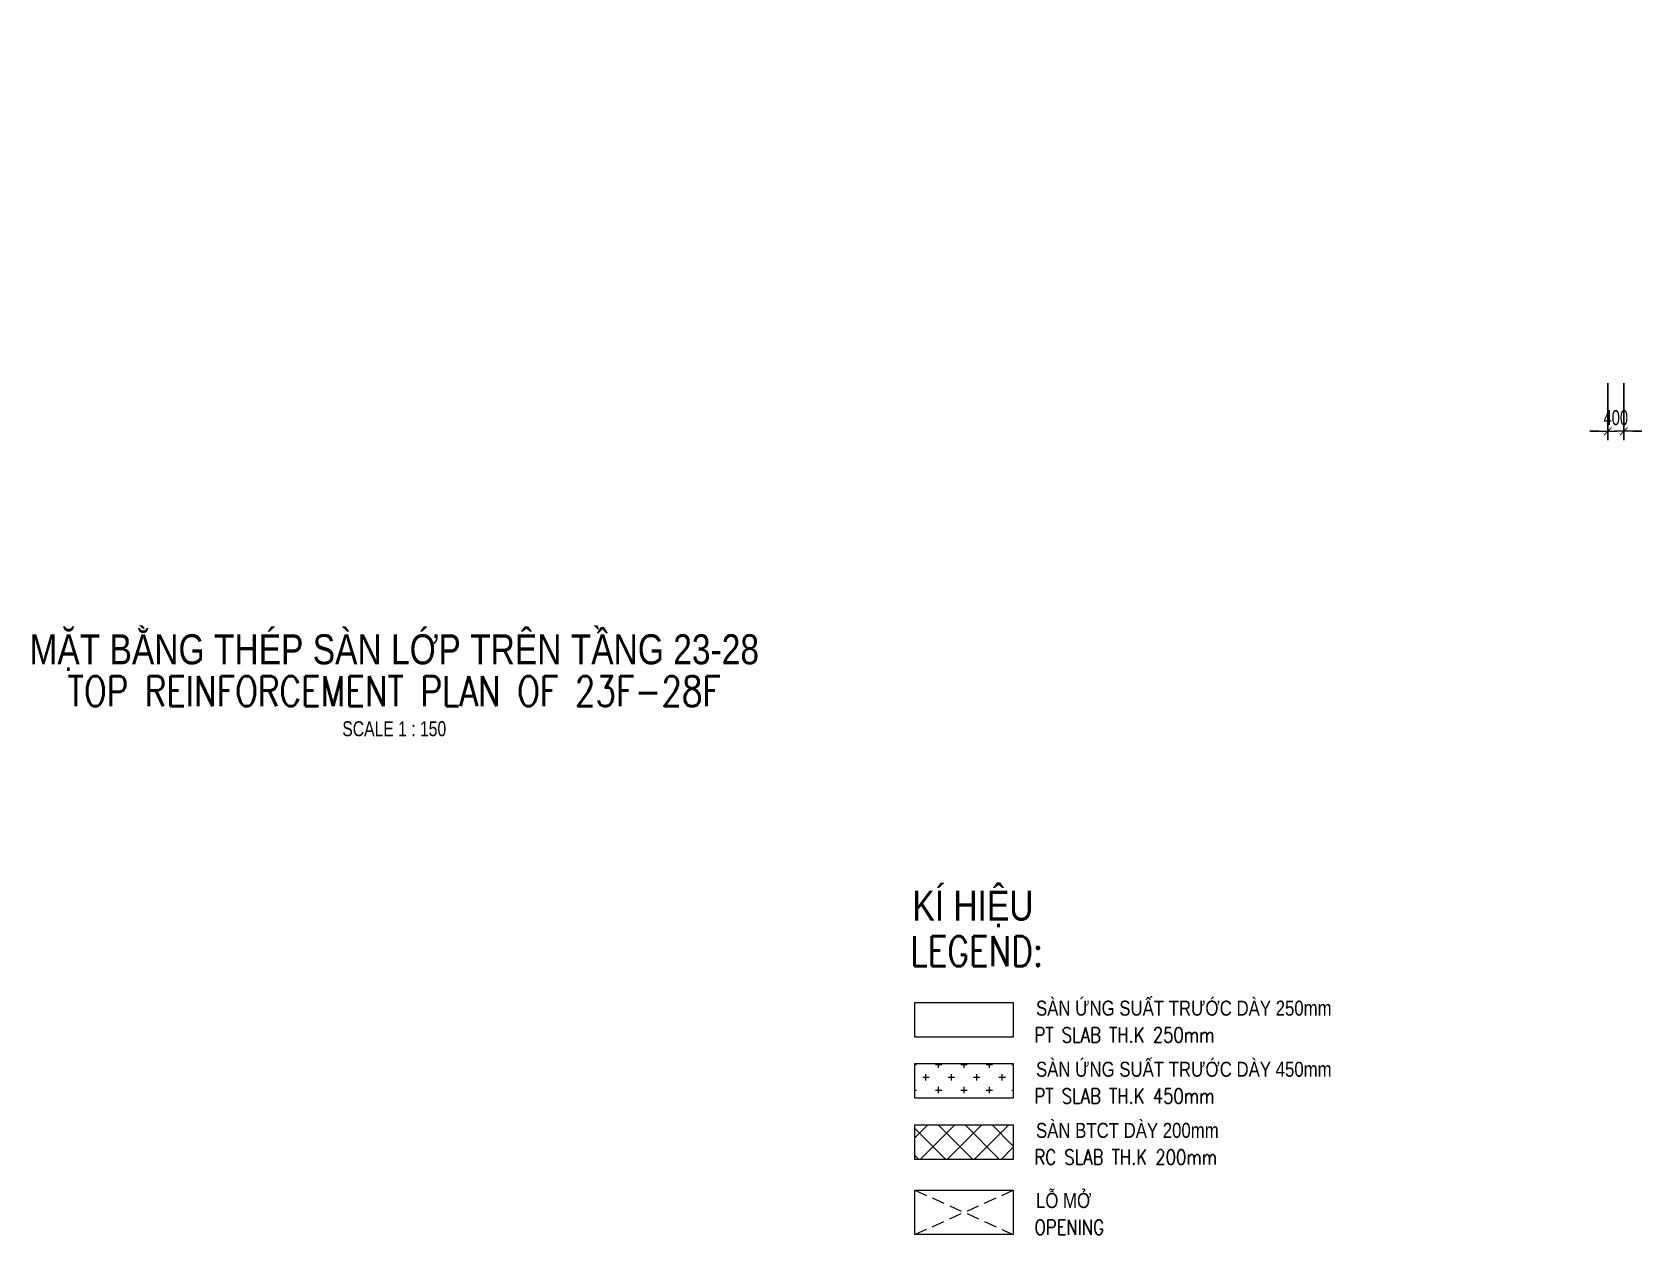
# Model space of a CAD drawing. Header units: millimetres. Extents: x 118516 to 588795, y -24154 to 50684.
# Drawn here: x 278383 to 318600, y -22764 to 7266 of the extents above; entities that cross this region are included whole.
import ezdxf
from ezdxf.enums import TextEntityAlignment as Align

# ---------------------------------------------------------------- set-up
doc = ezdxf.new("R2010")
doc.units = ezdxf.units.MM
doc.linetypes.add('DASHED2', pattern=[9.525, 6.35, -3.175])
doc.layers.get('Defpoints').update_dxf_attribs({"color": 151, "lineweight": 9})
for name, color, linetype, lineweight in [('NDC_S_ANNO', 7, 'Continuous', 20), ('NDC_S_DIM', 1, 'Continuous', 15), ('NDC_S_ENG TEXT', 2, 'Continuous', 20), ('NDC_S_ENG TITLE', 3, 'Continuous', 20), ('NDC_S_HATCH MATERIAL', 8, 'Continuous', 13), ('NDC_S_OPENING', 9, 'DASHED2', 13), ('NDC_S_SLAB', 2, 'Continuous', 20), ('NDC_S_TEXT SYMBOL', 7, 'Continuous', 20), ('NDC_S_VN TEXT', 7, 'Continuous', 20), ('NDC_S_VN TITLE', 6, 'Continuous', 35)]:
    doc.layers.add(name, color=color, linetype=linetype, lineweight=lineweight)
doc.styles.add('$0$NDC_EN TXT', font='romans.shx', dxfattribs={"width": 0.8})
doc.styles.add('NDC_ANNO', font='', dxfattribs={"width": 0.8})
doc.styles.add('NDC_DIM', font='', dxfattribs={"width": 0.75})
doc.styles.add('NDC_EN TXT', font='romans.shx', dxfattribs={"width": 0.8})
doc.styles.add('NDC_VIE TXT', font='arial.ttf', dxfattribs={"width": 0.8})
doc.styles.get('NDC_ANNO').set_extended_font_data('Dotum')
doc.styles.get('NDC_DIM').set_extended_font_data('Dotum')
doc.dimstyles.new('NDC_dim_150', dxfattribs={"dimscale": 150, "dimtxt": 2.5, "dimasz": 1.5, "dimexe": 1.5, "dimexo": 2.5, "dimgap": 1, "dimtad": 1, "dimdec": 0, "dimzin": 0, "dimdsep": 46, "dimtxsty": 'NDC_DIM', "dimblk": 'DIMMARK', "dimcen": 0.09, "dimdle": 1.2, "dimclrd": 1, "dimclre": 1, "dimclrt": 3, "dimadec": 0, "dimazin": 0, "dimtfac": 1, "dimtdec": 0, "dimtix": 1, "dimtofl": 0, "dimtmove": 0, "dimatfit": 3, "dimfxl": 8, "dimfxlon": 1, "dimtolj": 1, "dimtzin": 0, "dimarcsym": 0})

# ---------------------------------------------------------------- blocks, each defined once
blk = doc.blocks.new('DIMMARK')
at = {"layer": 'NDC_S_DIM', "color": 1}
blk.add_line((-1.5, 0), (1, 0), dxfattribs=at)
at = {"layer": 'NDC_S_DIM', "color": 2, "const_width": 0.1}
blk.add_lwpolyline([(-0.42, -0.42), (0.42, 0.42)], dxfattribs=at)
blk = doc.blocks.new('*D21')
at = {"layer": 'Defpoints', "color": 0, "ltscale": 100, "transparency": 16777216}
for p in [(317750, 12767), (318150, 12767), (318150, -2700)]:
    blk.add_point(p, dxfattribs=at)
at = {"layer": 'NDC_S_DIM', "color": 1, "lineweight": -2, "ltscale": 100, "transparency": 16777216}
for p, q in [((317750, -1500), (317750, -2925)), ((318150, -1500), (318150, -2925)), ((317525, -2700), (317300, -2700)), ((318375, -2700), (318600, -2700))]:
    blk.add_line(p, q, dxfattribs=at)
at = {"layer": 'NDC_S_DIM', "color": 1, "lineweight": -2, "ltscale": 100, "transparency": 16777216, "xscale": 225, "yscale": 225, "zscale": 225}
blk.add_blockref('DIMMARK', (317750, -2700), dxfattribs=at)
at = {"layer": 'NDC_S_DIM', "color": 1, "lineweight": -2, "ltscale": 100, "transparency": 16777216, "xscale": 225, "yscale": 225, "zscale": 225, "rotation": 180}
blk.add_blockref('DIMMARK', (318150, -2700), dxfattribs=at)
at = {"layer": 'NDC_S_DIM', "color": 3, "ltscale": 100, "transparency": 16777216, "insert": (317950, -2362), "char_height": 375, "attachment_point": 5, "style": 'NDC_DIM'}
blk.add_mtext('\\A1;400', dxfattribs=at)
blk = doc.blocks.new('Drawing name_symbol')
at = {"layer": 'NDC_S_ENG TITLE', "style": 'NDC_EN TXT', "width": 0.8}
blk.add_attdef('SECTDET1', text='', height=5, dxfattribs=at).set_placement((0, 1.01), align=Align.CENTER)
at = {"layer": 'NDC_S_TEXT SYMBOL', "lineweight": 25, "style": 'NDC_ANNO', "width": 0.8}
blk.add_attdef('SSCALE', text='', height=2.5, dxfattribs=at).set_placement((0, -4), align=Align.CENTER)
at = {"layer": 'NDC_S_VN TITLE', "style": 'NDC_VIE TXT', "width": 0.8}
blk.add_attdef('SECTDET2', text='', height=5, dxfattribs=at).set_placement((0, 7.97), align=Align.CENTER)

msp = doc.modelspace()

# ---------------------------------------------------------------- hatches: boundary and pattern name
at = {"layer": 'NDC_S_HATCH MATERIAL', "ltscale": 100}
h = msp.add_hatch(dxfattribs=at)
h.set_pattern_fill('CROSS', color=256, scale=50)
h.set_pattern_definition([(0, (96481.05, -10259.27), (317.5, 317.5), [158.75, -476.25]), (90, (96560.42, -10338.65), (-317.5, 317.5), [158.75, -476.25])])
h.paths.add_polyline_path([(300438.9, -18490.2), (300438.9, -19354.3), (302897.2, -19354.3), (302897.2, -18490.2)])
h = msp.add_hatch(dxfattribs=at)
h.set_pattern_fill('ANSI37', color=256, scale=150)
h.set_pattern_definition([(45, (104558.9, -16184.8), (-336.7596, 336.7596), []), (135, (104558.9, -16184.8), (-336.7596, -336.7596), [])])
h.paths.add_polyline_path([(300438.9, -20016.2), (300438.9, -20880.3), (302897.2, -20880.3), (302897.2, -20016.2)])

# ---------------------------------------------------------------- linework, layer by layer
at = {"layer": 'NDC_S_OPENING', "ltscale": 50}
for p, q in [((300438.9, -21649.7), (302897.2, -22757.9)), ((300438.9, -22757.9), (302897.2, -21649.7))]:
    msp.add_line(p, q, dxfattribs=at)
at = {"layer": 'NDC_S_SLAB'}
for points in [[(300438.9, -16964.2), (302897.2, -16964.2), (302897.2, -17828.3), (300438.9, -17828.3)], [(300438.9, -18490.2), (302897.2, -18490.2), (302897.2, -19354.3), (300438.9, -19354.3)], [(300438.9, -20016.2), (302897.2, -20016.2), (302897.2, -20880.3), (300438.9, -20880.3)], [(300438.9, -21649.7), (302897.2, -21649.7), (302897.2, -22757.9), (300438.9, -22757.9)]]:
    msp.add_lwpolyline(points, close=True, dxfattribs=at)

# ---------------------------------------------------------------- block references
at = {"layer": 'NDC_S_ANNO', "xscale": 150, "yscale": 150, "zscale": 150}
msp.add_blockref('Drawing name_symbol', (287428.9, -9715.1), dxfattribs=at).add_auto_attribs({'SECTDET1': 'TOP REINFORCEMENT PLAN OF 23F-28F', 'SECTDET2': 'MẶT BẰNG THÉP SÀN LỚP TRÊN TẦNG 23-28', 'SSCALE': 'SCALE 1 : 150'})

# ---------------------------------------------------------------- texts
at = {"layer": 'NDC_S_ENG TEXT', "style": '$0$NDC_EN TXT', "width": 0.8}
for s, height, p in [('LEGEND:', 750, (300324.5, -16059.5)), ('PT SLAB TH.K 250mm', 375, (303426, -17961)), ('PT SLAB TH.K 450mm', 375, (303426, -19487)), ('RC SLAB TH.K 200mm', 375, (303426, -21013)), ('OPENING', 375, (303426, -22764.4))]:
    msp.add_text(s, height=height, dxfattribs=at).set_placement(p)
at = {"layer": 'NDC_S_VN TEXT', "style": 'NDC_VIE TXT', "width": 0.8}
msp.add_text('KÍ HIỆU', height=750, dxfattribs=at).set_placement((300374.7, -14168.4), align=Align.TOP_LEFT)
for s, p in [('SÀN ỨNG SUẤT TRƯỚC DÀY 250mm', (303464.3, -17292.2)), ('SÀN ỨNG SUẤT TRƯỚC DÀY 450mm', (303464.3, -18818.2)), ('SÀN BTCT DÀY 200mm', (303464.3, -20344.2)), ('LỖ MỞ', (303464.3, -22095.6))]:
    msp.add_text(s, height=375, dxfattribs=at).set_placement(p)

# ---------------------------------------------------------------- dimensions: what is measured, and where the dimension line sits
at = {"layer": 'NDC_S_DIM', "ltscale": 100}
dim = msp.add_linear_dim(base=(318150, -2700), p1=(317750, 12767.1), p2=(318150, 12767.1), dimstyle='NDC_dim_150', dxfattribs=at)
dim.commit()
dim.dimension.update_dxf_attribs({"geometry": '*D21', "text_midpoint": (317950, -2362.2)})

doc.saveas('drawing.dxf')
